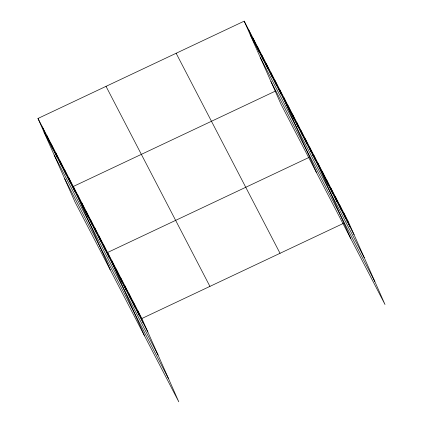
<?xml version="1.0" encoding="UTF-8"?>
<svg xmlns="http://www.w3.org/2000/svg" width="423" height="423" viewBox="0 0 423 423"><rect width="100%" height="100%" fill="white"/><g stroke="black" fill="none" stroke-linecap="round" stroke-linejoin="round"><path stroke-width="0.63" d="M37.98 118.466L141.874 318.503L178.807 401.85L74.913 201.819L37.98 118.466L244.193 21.15L348.087 221.181L385.02 304.534L281.126 104.497L244.193 21.15M275.373 91.114L73.301 186.48L110.239 269.826M278.334 89.718L279.518 89.163L316.452 172.51M309.07 157.404L107.585 252.489L144.523 335.841M312.618 155.733L313.803 155.172L350.736 238.519M141.874 318.503L343.354 223.418M346.902 221.742L348.087 221.181M250.189 34.681L354.083 234.712M260.399 57.724L364.293 257.755M270.916 81.459L374.81 281.491M176.142 53.266L280.037 253.298M106.03 86.355L209.924 286.387M43.976 132.002L147.87 332.034M54.186 155.04L158.08 355.071M64.703 178.776L168.597 378.812M343.799 212.933L349.8 226.464M339.516 204.679L345.512 218.21M335.228 196.431L341.229 209.961M330.945 188.177L336.941 201.708M326.656 179.923L332.652 193.459M322.374 171.675L328.37 185.205M318.085 163.421L324.081 176.957M309.514 146.918L315.51 160.454M305.232 138.67L311.228 152.201M300.943 130.416L306.939 143.947M296.66 122.168L302.656 135.698M292.372 113.914L298.368 127.445M288.089 105.665L294.085 119.196M283.801 97.412L289.797 110.942M275.103 80.661L281.099 94.192M270.683 72.159L276.684 85.689M266.268 63.656L272.264 77.187M261.853 55.154L267.849 68.69M257.438 46.652L263.434 60.188M253.023 38.155L259.019 51.685M248.608 29.652L254.604 43.183M137.586 310.249L143.582 323.78M133.303 301.996L139.299 315.532M129.015 293.747L135.011 307.278M124.732 285.493L130.728 299.029M120.444 277.245L126.44 290.775M116.156 268.991L122.157 282.527M111.873 260.742L117.869 274.273M103.302 244.24L109.298 257.771M99.014 235.986L105.01 249.517M94.731 227.738L100.727 241.269M90.443 219.484L96.439 233.015M86.16 211.236L92.156 224.766M81.872 202.982L87.868 216.513M77.589 194.728L83.585 208.264M68.886 177.977L74.882 191.508M64.47 169.475L70.467 183.011M60.055 160.973L66.051 174.509M55.64 152.476L61.636 166.006M51.225 143.973L57.221 157.504M46.81 135.471L52.806 149.002M42.395 126.969L48.391 140.499"/></g></svg>
